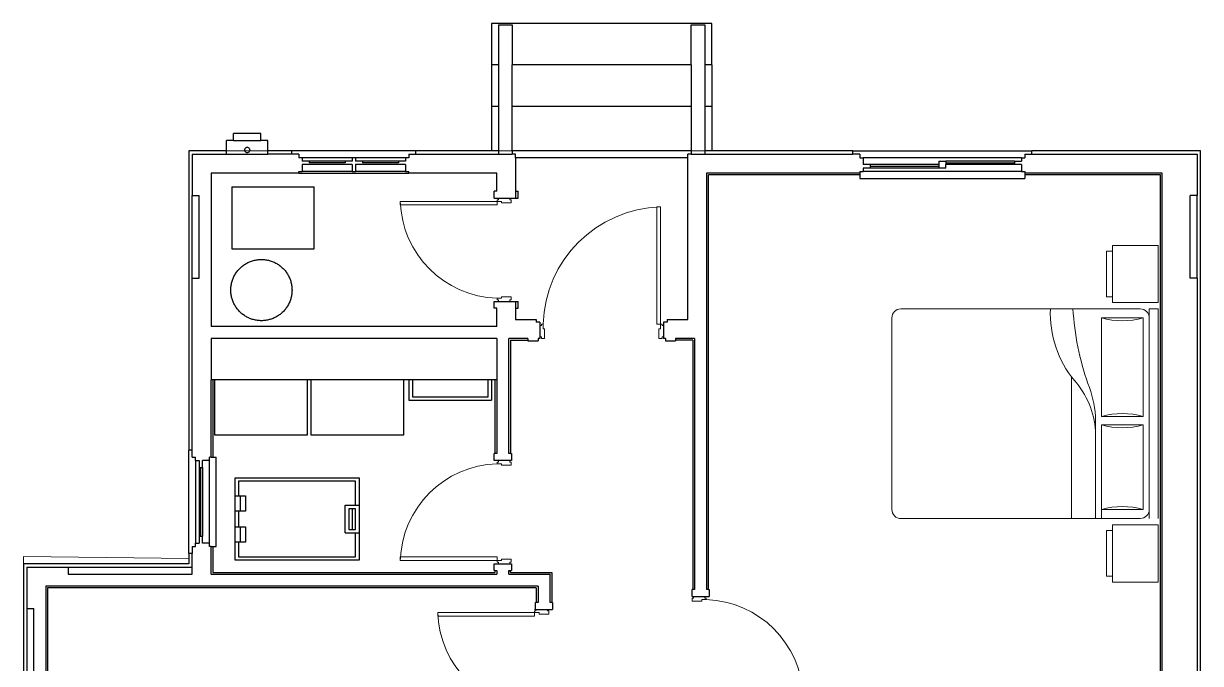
# Model space of a CAD drawing. Header units: inches. Extents: x 984 to 3187, y 1076 to 1711.
# Drawn here: x 984.8 to 1326.8, y 1525.2 to 1711.2 of the extents above; entities that cross this region are included whole.
import ezdxf

# ---------------------------------------------------------------- set-up
doc = ezdxf.new("R2010")
doc.units = ezdxf.units.IN
doc.header["$MEASUREMENT"] = 0
for name, color, linetype, lineweight in [('cutline', 6, 'Continuous', 30), ('inne_gulv', 252, 'Continuous', 9), ('MOBILIARIO', 4, 'Continuous', 9)]:
    doc.layers.add(name, color=color, linetype=linetype, lineweight=lineweight)

# ---------------------------------------------------------------- blocks, each defined once
blk = doc.blocks.new('*U3')
blk.add_lwpolyline([(34, 1220, -0.396717), (1062, 192)], format="xyb")
for points in [[(72, 192), (34, 192), (34, 1220), (72, 1220)], [(34, 192), (17, 192), (17, 192), (17, 192), (17, 192), (17, 177), (0, 177), (0, 191), (0, 41), (0, 56), (17, 56), (17, 41), (34, 41), (34, 41), (50, 41), (50, 144), (34, 144)], [(1096, 177), (1096, 192), (1096, 192), (1096, 41), (1096, 56), (1079, 56), (1079, 41), (1062, 41), (1062, 41), (1046, 41), (1046, 144), (1062, 144), (1062, 192), (1079, 192), (1079, 177)]]:
    blk.add_lwpolyline(points, close=True)
blk.add_lwpolyline([(34, 192), (72, 192)])
blk = doc.blocks.new('*U2')
blk.add_lwpolyline([(34, 1437, -0.396717), (1279, 192)], format="xyb")
for points in [[(72, 192), (34, 192), (34, 1437), (72, 1437)], [(34, 192), (17, 192), (17, 192), (17, 192), (17, 192), (17, 177), (0, 177), (0, 191), (0, 41), (0, 56), (17, 56), (17, 41), (34, 41), (34, 41), (50, 41), (50, 144), (34, 144)], [(1313, 177), (1313, 192), (1313, 192), (1313, 41), (1313, 56), (1296, 56), (1296, 41), (1279, 41), (1279, 41), (1263, 41), (1263, 144), (1279, 144), (1279, 192), (1296, 192), (1296, 177)]]:
    blk.add_lwpolyline(points, close=True)
blk.add_lwpolyline([(34, 192), (72, 192)])
blk = doc.blocks.new('BEDASD')
at = {"layer": 'MOBILIARIO'}
for p, q in [((133.395, 12.884), (133.395, 13.2121)), ((133.395, 13.2121), (133.8051, 13.2121)), ((133.8051, 13.2121), (133.8051, 12.884)), ((133.8496, 13.2121), (135.3501, 13.2121)), ((133.8496, 13.1479), (133.8496, 13.2121)), ((133.8496, 13.1479), (135.3501, 13.1479)), ((135.8047, 13.2121), (135.3946, 13.2121)), ((135.3946, 13.2121), (135.3946, 12.884)), ((135.8047, 12.884), (135.8047, 13.2121)), ((133.8496, 11.3702), (133.8496, 13.0837)), ((134.6199, 13.1051), (133.9138, 13.1051)), ((133.9138, 13.1051), (133.9138, 12.8056)), ((134.6199, 12.8056), (134.6199, 13.1051)), ((135.2859, 13.1051), (134.6798, 13.1051)), ((134.6798, 13.1051), (134.6798, 12.8056)), ((135.2859, 12.8056), (135.2859, 13.1051)), ((135.3501, 13.0837), (135.3501, 11.3702)), ((133.8051, 12.884), (133.395, 12.884)), ((133.436, 12.843), (133.436, 12.884)), ((133.7641, 12.843), (133.436, 12.843)), ((133.8051, 12.884), (133.7641, 12.884)), ((133.7641, 12.884), (133.7641, 12.843)), ((133.9138, 12.8056), (134.6199, 12.8056)), ((134.6798, 12.8056), (135.3501, 12.8056)), ((135.3946, 12.884), (135.4356, 12.884)), ((135.3946, 12.884), (135.8047, 12.884)), ((135.4356, 12.884), (135.4356, 12.843)), ((135.4356, 12.843), (135.7637, 12.843)), ((135.7637, 12.843), (135.7637, 12.884)), ((134.6157, 12.7628), (135.3501, 12.7628)), ((134.3417, 12.5916), (135.3501, 12.5916)), ((135.2859, 11.306), (133.9138, 11.306))]:
    blk.add_line(p, q, dxfattribs=at)
for centre, radius, start, end in [((133.9138, 13.0837), 0.0642, 90, 180), ((135.2859, 13.0837), 0.0642, 0, 90), ((133.4003, 12.9553), 0.5349, 343.7398, 16.2602), ((135.1334, 12.9553), 0.5349, 163.7398, 196.2602), ((134.1663, 12.9553), 0.5349, 343.7398, 16.2602), ((135.7994, 12.9553), 0.5349, 163.7398, 196.2602), ((134.7549, 12.1789), 0.5848, 93.1663, 132.0658), ((134.6741, 11.9841), 0.7809, 94.2918, 111.76757), ((133.7337, 14.5725), 1.9736, 273.36646, 289.2534), ((133.8817, 13.196), 0.7561, 267.56726, 309.54608), ((133.9138, 11.3702), 0.0642, 180, 270), ((135.2859, 11.3702), 0.0642, 270, 0)]:
    blk.add_arc(centre, radius, start, end, dxfattribs=at)

msp = doc.modelspace()

# ---------------------------------------------------------------- linework, layer by layer
for p, q in [((1184.82, 1711.17), (1120.82, 1711.17)), ((1120.82, 1711.17), (1120.82, 1699.17)), ((1122.82, 1710.81), (1126.82, 1710.81)), ((1122.82, 1710.81), (1122.82, 1699.17)), ((1126.82, 1710.81), (1126.82, 1699.17)), ((1178.82, 1710.81), (1182.82, 1710.81)), ((1178.82, 1699.17), (1178.82, 1710.81)), ((1182.82, 1710.81), (1182.82, 1699.17)), ((1184.82, 1699.17), (1184.82, 1711.17)), ((1122.82, 1699.17), (1120.82, 1699.17)), ((1120.82, 1699.17), (1120.82, 1687.17)), ((1122.82, 1699.17), (1122.82, 1687.17)), ((1178.82, 1699.17), (1126.82, 1699.17)), ((1126.82, 1687.17), (1126.82, 1699.17)), ((1178.82, 1699.17), (1178.82, 1687.17)), ((1184.82, 1699.17), (1182.82, 1699.17)), ((1182.82, 1699.17), (1182.82, 1687.17)), ((1184.82, 1699.17), (1184.82, 1687.17)), ((1120.82, 1687.17), (1122.82, 1687.17)), ((1120.82, 1687.17), (1120.82, 1674.17)), ((1122.82, 1687.17), (1122.82, 1674.17)), ((1126.82, 1687.17), (1178.82, 1687.17)), ((1126.82, 1674.17), (1126.82, 1687.17)), ((1178.82, 1687.17), (1178.82, 1674.17)), ((1182.82, 1687.17), (1184.82, 1687.17)), ((1182.82, 1687.17), (1182.82, 1674.17)), ((1184.82, 1687.17), (1184.82, 1674.17)), ((1045.82, 1677.17), (1043.82, 1677.17)), ((1043.82, 1674.17), (1043.82, 1677.17)), ((1045.82, 1677.17), (1045.82, 1679.17)), ((1053.82, 1679.17), (1045.82, 1679.17)), ((1045.82, 1677.17), (1053.82, 1677.17)), ((1053.82, 1677.17), (1053.82, 1679.17)), ((1055.82, 1677.17), (1053.82, 1677.17)), ((1055.82, 1674.17), (1055.82, 1677.17)), ((1043.82, 1674.17), (1032.82, 1674.17)), ((1032.82, 1674.17), (1032.82, 1587.17)), ((1043.82, 1673.17), (1043.82, 1674.17)), ((1062.82, 1674.17), (1055.82, 1674.17)), ((1055.82, 1673.17), (1055.82, 1674.17)), ((1098.82, 1674.17), (1062.82, 1674.17)), ((1062.82, 1673.17), (1062.82, 1674.17)), ((1098.82, 1673.17), (1098.82, 1674.17)), ((1120.82, 1674.17), (1098.82, 1674.17)), ((1122.82, 1674.17), (1120.82, 1674.17)), ((1122.82, 1674.17), (1122.82, 1673.17)), ((1178.82, 1674.17), (1126.82, 1674.17)), ((1126.82, 1674.17), (1126.82, 1673.17)), ((1178.82, 1674.17), (1178.82, 1673.17)), ((1184.82, 1674.17), (1182.82, 1674.17)), ((1182.82, 1674.17), (1182.82, 1673.17)), ((1225.82, 1674.17), (1184.82, 1674.17)), ((1225.82, 1673.17), (1225.82, 1674.17)), ((1225.82, 1674.17), (1277.82, 1674.17)), ((1277.82, 1673.17), (1277.82, 1674.17)), ((1326.82, 1674.17), (1277.82, 1674.17)), ((1326.82, 1140.17), (1326.82, 1674.17)), ((1080.32, 1672.17), (1065.82, 1672.17)), ((1078.32, 1671.17), (1067.82, 1671.17)), ((1095.82, 1672.17), (1081.32, 1672.17)), ((1093.82, 1671.17), (1083.32, 1671.17)), ((1177.82, 1672.17), (1127.82, 1672.17)), ((1274.82, 1672.17), (1228.82, 1672.17)), ((1250.82, 1670.17), (1230.82, 1670.17)), ((1250.82, 1669.17), (1230.82, 1669.17)), ((1272.82, 1671.17), (1252.82, 1671.17)), ((1272.82, 1670.17), (1252.82, 1670.17)), ((1064.82, 1667.67), (1096.82, 1667.67)), ((1080.32, 1668.17), (1065.82, 1668.17)), ((1095.82, 1668.17), (1081.32, 1668.17)), ((1183.82, 1546.67), (1183.82, 1667.17)), ((1227.82, 1667.17), (1183.82, 1667.17)), ((1227.82, 1667.67), (1227.82, 1667.17)), ((1227.82, 1667.17), (1227.82, 1666.17)), ((1227.82, 1666.17), (1275.82, 1666.17)), ((1274.82, 1668.17), (1228.82, 1668.17)), ((1275.82, 1667.67), (1275.82, 1667.17)), ((1315.2, 1667.17), (1275.82, 1667.17)), ((1275.82, 1667.17), (1275.82, 1666.17)), ((1315.2, 1512.17), (1315.2, 1667.17)), ((1127.82, 1662.42), (1127.82, 1660.42)), ((1033.82, 1661.17), (1035.82, 1661.17)), ((1035.82, 1637.17), (1035.82, 1661.17)), ((1325.82, 1661.17), (1323.82, 1661.17)), ((1323.82, 1637.17), (1323.82, 1661.17)), ((1033.82, 1637.17), (1035.82, 1637.17)), ((1325.82, 1637.17), (1323.82, 1637.17)), ((1127.82, 1630.42), (1127.82, 1628.42)), ((1126.32, 1619.17), (1126.32, 1586.17)), ((1126.32, 1619.17), (1131.32, 1619.17)), ((1179.32, 1619.17), (1174.32, 1619.17)), ((1179.32, 1619.17), (1179.32, 1546.67)), ((1039.82, 1607.67), (1039.32, 1607.67)), ((1039.82, 1607.67), (1039.82, 1585.17)), ((1040.32, 1607.67), (1039.82, 1607.67)), ((1040.32, 1607.67), (1040.32, 1591.67)), ((1067.32, 1607.67), (1040.32, 1607.67)), ((1067.32, 1591.67), (1067.32, 1607.67)), ((1068.32, 1607.67), (1067.32, 1607.67)), ((1068.32, 1607.67), (1068.32, 1591.67)), ((1095.32, 1607.67), (1068.32, 1607.67)), ((1095.32, 1591.67), (1095.32, 1607.67)), ((1096.82, 1607.67), (1095.32, 1607.67)), ((1096.82, 1607.67), (1096.82, 1601.67)), ((1097.82, 1607.67), (1096.82, 1607.67)), ((1097.82, 1607.67), (1097.82, 1602.67)), ((1119.82, 1607.67), (1097.82, 1607.67)), ((1119.82, 1602.67), (1119.82, 1607.67)), ((1120.82, 1607.67), (1119.82, 1607.67)), ((1120.82, 1607.67), (1120.82, 1601.67)), ((1121.82, 1607.67), (1120.82, 1607.67)), ((1121.82, 1607.67), (1121.82, 1586.17)), ((1122.32, 1607.67), (1121.82, 1607.67)), ((1096.82, 1601.67), (1120.82, 1601.67)), ((1097.82, 1602.67), (1119.82, 1602.67)), ((1040.32, 1591.67), (1067.32, 1591.67)), ((1068.32, 1591.67), (1095.32, 1591.67)), ((1033.82, 1587.17), (1032.82, 1587.17)), ((1032.82, 1557.17), (1032.82, 1587.17)), ((1034.82, 1584.17), (1034.82, 1560.17)), ((1038.82, 1560.17), (1038.82, 1584.17)), ((1039.32, 1585.17), (1039.82, 1585.17)), ((1039.82, 1585.17), (1040.82, 1585.17)), ((1040.82, 1559.17), (1040.82, 1585.17)), ((1035.82, 1582.17), (1035.82, 1562.17)), ((1036.82, 1582.17), (1036.82, 1562.17)), ((1046.32, 1573.92), (1046.32, 1579.17)), ((1046.32, 1579.17), (1082.32, 1579.17)), ((1047.32, 1578.17), (1047.32, 1573.92)), ((1081.32, 1578.17), (1047.32, 1578.17)), ((1081.32, 1571.17), (1081.32, 1578.17)), ((1082.32, 1579.17), (1082.32, 1571.17)), ((1046.32, 1569.42), (1046.32, 1573.92)), ((1046.32, 1573.92), (1047.32, 1573.92)), ((1047.32, 1573.92), (1047.82, 1573.92)), ((1047.82, 1569.42), (1047.82, 1573.92)), ((1047.82, 1573.92), (1049.32, 1573.92)), ((1049.32, 1573.92), (1049.32, 1569.42)), ((1078.32, 1563.17), (1078.32, 1571.17)), ((1078.32, 1571.17), (1081.32, 1571.17)), ((1080.32, 1570.17), (1079.32, 1570.17)), ((1079.32, 1570.17), (1079.32, 1564.17)), ((1080.32, 1570.17), (1080.32, 1564.17)), ((1081.32, 1570.17), (1080.32, 1570.17)), ((1081.32, 1571.17), (1082.32, 1571.17)), ((1081.32, 1564.17), (1081.32, 1570.17)), ((1082.32, 1571.17), (1082.32, 1563.17)), ((1047.32, 1569.42), (1046.32, 1569.42)), ((1046.32, 1564.92), (1046.32, 1569.42)), ((1047.82, 1569.42), (1047.32, 1569.42)), ((1047.32, 1569.42), (1047.32, 1564.92)), ((1049.32, 1569.42), (1047.82, 1569.42)), ((1046.32, 1564.92), (1047.32, 1564.92)), ((1046.32, 1560.42), (1046.32, 1564.92)), ((1047.32, 1564.92), (1047.82, 1564.92)), ((1047.82, 1560.42), (1047.82, 1564.92)), ((1047.82, 1564.92), (1049.32, 1564.92)), ((1049.32, 1564.92), (1049.32, 1560.42)), ((1078.32, 1563.17), (1081.32, 1563.17)), ((1079.32, 1564.17), (1080.32, 1564.17)), ((1080.32, 1564.17), (1081.32, 1564.17)), ((1081.32, 1556.17), (1081.32, 1563.17)), ((1081.32, 1563.17), (1082.32, 1563.17)), ((1082.32, 1563.17), (1082.32, 1555.17)), ((1046.32, 1555.17), (1046.32, 1560.42)), ((1047.32, 1560.42), (1046.32, 1560.42)), ((1047.32, 1560.42), (1047.32, 1556.17)), ((1047.82, 1560.42), (1047.32, 1560.42)), ((1049.32, 1560.42), (1047.82, 1560.42)), ((1033.82, 1557.17), (1032.82, 1557.17)), ((1032.82, 1557.17), (1032.82, 1554.17)), ((1039.32, 1559.17), (1039.82, 1559.17)), ((1039.82, 1559.17), (1039.82, 1551.67)), ((1039.82, 1559.17), (1040.82, 1559.17)), ((1047.32, 1556.17), (1081.32, 1556.17)), ((1032.82, 1554.17), (984.82, 1554.17)), ((984.82, 1554.17), (984.82, 1521.17)), ((997.82, 1553.17), (997.82, 1551.17)), ((1033.82, 1551.17), (1033.82, 1553.17)), ((1082.32, 1555.17), (1046.32, 1555.17)), ((997.82, 1551.17), (1033.82, 1551.17)), ((1039.82, 1551.67), (1121.82, 1551.67)), ((1121.82, 1552.17), (1121.82, 1551.67)), ((1126.32, 1551.67), (1126.32, 1552.17)), ((1126.32, 1551.67), (1138.32, 1551.67)), ((1138.32, 1551.67), (1138.32, 1542.92)), ((991.82, 1547.17), (991.82, 1503.17)), ((1133.82, 1547.17), (991.82, 1547.17)), ((1133.82, 1547.17), (1133.82, 1542.92)), ((985.82, 1541.17), (987.82, 1541.17)), ((987.82, 1502.17), (987.82, 1541.17))]:
    msp.add_line(p, q)
msp.add_lwpolyline([(1046.23, 1638.15), (1046.38, 1638.4), (1046.54, 1638.64), (1046.71, 1638.88), (1046.88, 1639.12), (1047.06, 1639.35), (1047.25, 1639.57), (1047.45, 1639.78), (1047.65, 1639.99), (1047.86, 1640.19), (1048.07, 1640.39), (1048.3, 1640.58), (1048.52, 1640.76), (1048.76, 1640.93), (1049, 1641.1), (1049.24, 1641.26), (1049.49, 1641.41), (1049.75, 1641.55), (1050, 1641.68), (1050.27, 1641.81), (1050.53, 1641.92), (1050.81, 1642.03), (1051.08, 1642.13), (1051.36, 1642.22), (1051.64, 1642.3), (1051.92, 1642.37), (1052.2, 1642.43), (1052.49, 1642.48), (1052.78, 1642.52), (1053.07, 1642.56), (1053.36, 1642.58), (1053.65, 1642.59), (1053.94, 1642.6), (1054.23, 1642.59), (1054.52, 1642.58), (1054.81, 1642.56), (1055.1, 1642.52), (1055.39, 1642.48), (1055.68, 1642.43), (1055.96, 1642.37), (1056.24, 1642.3), (1056.52, 1642.22), (1056.8, 1642.13), (1057.07, 1642.03), (1057.34, 1641.92), (1057.61, 1641.81), (1057.88, 1641.68), (1058.13, 1641.55), (1058.39, 1641.41), (1058.64, 1641.26), (1058.88, 1641.1), (1059.12, 1640.93), (1059.36, 1640.76), (1059.58, 1640.58), (1059.81, 1640.39), (1060.02, 1640.19), (1060.23, 1639.99), (1060.43, 1639.78), (1060.63, 1639.57), (1060.82, 1639.35), (1061, 1639.12), (1061.17, 1638.88), (1061.34, 1638.64), (1061.5, 1638.4), (1061.65, 1638.15), (1061.79, 1637.9), (1061.92, 1637.64), (1062.04, 1637.37), (1062.16, 1637.11), (1062.27, 1636.84), (1062.37, 1636.56), (1062.45, 1636.28), (1062.53, 1636), (1062.61, 1635.72), (1062.67, 1635.44), (1062.72, 1635.15), (1062.76, 1634.86), (1062.79, 1634.57), (1062.82, 1634.28), (1062.83, 1633.99), (1062.84, 1633.7), (1062.83, 1633.41), (1062.82, 1633.12), (1062.79, 1632.83), (1062.76, 1632.54), (1062.72, 1632.25), (1062.67, 1631.96), (1062.61, 1631.68), (1062.53, 1631.4), (1062.45, 1631.12), (1062.37, 1630.84), (1062.27, 1630.57), (1062.16, 1630.3), (1062.04, 1630.03), (1061.92, 1629.77), (1061.79, 1629.51), (1061.65, 1629.25), (1061.5, 1629), (1061.34, 1628.76), (1061.17, 1628.52), (1061, 1628.28), (1060.82, 1628.06), (1060.63, 1627.83), (1060.43, 1627.62), (1060.23, 1627.41), (1060.02, 1627.21), (1059.81, 1627.01), (1059.58, 1626.82), (1059.36, 1626.64), (1059.12, 1626.47), (1058.88, 1626.3), (1058.64, 1626.14), (1058.39, 1626), (1058.13, 1625.85), (1057.88, 1625.72), (1057.61, 1625.6), (1057.34, 1625.48), (1057.07, 1625.37), (1056.8, 1625.28), (1056.52, 1625.19), (1056.24, 1625.11), (1055.96, 1625.04), (1055.68, 1624.97), (1055.39, 1624.92), (1055.1, 1624.88), (1054.81, 1624.85), (1054.52, 1624.82), (1054.23, 1624.81), (1053.94, 1624.8), (1053.65, 1624.81), (1053.36, 1624.82), (1053.07, 1624.85), (1052.78, 1624.88), (1052.49, 1624.92), (1052.2, 1624.97), (1051.92, 1625.04), (1051.64, 1625.11), (1051.36, 1625.19), (1051.08, 1625.28), (1050.81, 1625.37), (1050.53, 1625.48), (1050.27, 1625.6), (1050, 1625.72), (1049.75, 1625.85), (1049.49, 1626), (1049.24, 1626.14), (1049, 1626.3), (1048.76, 1626.47), (1048.52, 1626.64), (1048.3, 1626.82), (1048.07, 1627.01), (1047.86, 1627.21), (1047.65, 1627.41), (1047.45, 1627.62), (1047.25, 1627.83), (1047.06, 1628.06), (1046.88, 1628.28), (1046.71, 1628.52), (1046.54, 1628.76), (1046.38, 1629), (1046.23, 1629.25), (1046.09, 1629.51), (1045.96, 1629.77), (1045.84, 1630.03), (1045.72, 1630.3), (1045.61, 1630.57), (1045.51, 1630.84), (1045.43, 1631.12), (1045.35, 1631.4), (1045.27, 1631.68), (1045.21, 1631.96), (1045.16, 1632.25), (1045.12, 1632.54), (1045.09, 1632.83), (1045.06, 1633.12), (1045.05, 1633.41), (1045.04, 1633.7), (1045.05, 1633.99), (1045.06, 1634.28), (1045.09, 1634.57), (1045.12, 1634.86), (1045.16, 1635.15), (1045.21, 1635.44), (1045.27, 1635.72), (1045.35, 1636), (1045.43, 1636.28), (1045.51, 1636.56), (1045.61, 1636.84), (1045.72, 1637.11), (1045.84, 1637.37), (1045.96, 1637.64), (1046.09, 1637.9)], close=True)
at = {"layer": 'cutline'}
for p, q in [((1033.82, 1673.17), (1033.82, 1661.17)), ((1033.82, 1673.17), (1043.82, 1673.17)), ((1043.82, 1673.17), (1055.82, 1673.17)), ((1049.07, 1674.42), (1049.1, 1674.61)), ((1049.07, 1674.42), (1049.1, 1674.22)), ((1049.17, 1674.79), (1049.1, 1674.61)), ((1049.1, 1674.22), (1049.17, 1674.04)), ((1049.29, 1674.95), (1049.17, 1674.79)), ((1049.17, 1674.04), (1049.29, 1673.89)), ((1049.45, 1675.07), (1049.29, 1674.95)), ((1049.29, 1673.89), (1049.45, 1673.77)), ((1049.63, 1675.14), (1049.45, 1675.07)), ((1049.45, 1673.77), (1049.63, 1673.69)), ((1049.82, 1675.17), (1049.63, 1675.14)), ((1049.63, 1673.69), (1049.82, 1673.67)), ((1050.02, 1675.14), (1049.82, 1675.17)), ((1049.82, 1673.67), (1050.02, 1673.69)), ((1050.2, 1675.07), (1050.02, 1675.14)), ((1050.02, 1673.69), (1050.2, 1673.77)), ((1050.35, 1674.95), (1050.2, 1675.07)), ((1050.2, 1673.77), (1050.35, 1673.89)), ((1050.47, 1674.79), (1050.35, 1674.95)), ((1050.35, 1673.89), (1050.47, 1674.04)), ((1050.55, 1674.61), (1050.47, 1674.79)), ((1050.47, 1674.04), (1050.55, 1674.22)), ((1050.57, 1674.42), (1050.55, 1674.61)), ((1050.57, 1674.42), (1050.55, 1674.22)), ((1062.82, 1673.17), (1055.82, 1673.17)), ((1064.82, 1673.17), (1062.82, 1673.17)), ((1064.82, 1673.17), (1064.82, 1672.17)), ((1096.82, 1673.17), (1098.82, 1673.17)), ((1096.82, 1673.17), (1096.82, 1672.17)), ((1098.82, 1673.17), (1122.82, 1673.17)), ((1122.82, 1673.17), (1126.82, 1673.17)), ((1127.82, 1673.17), (1126.82, 1673.17)), ((1127.82, 1672.17), (1127.82, 1673.17)), ((1177.82, 1672.17), (1177.82, 1673.17)), ((1178.82, 1673.17), (1177.82, 1673.17)), ((1178.82, 1673.17), (1182.82, 1673.17)), ((1182.82, 1673.17), (1225.82, 1673.17)), ((1227.82, 1673.17), (1225.82, 1673.17)), ((1227.82, 1673.17), (1227.82, 1672.17)), ((1275.82, 1673.17), (1275.82, 1672.17)), ((1275.82, 1673.17), (1277.82, 1673.17)), ((1277.82, 1673.17), (1325.82, 1673.17)), ((1325.82, 1673.17), (1325.82, 1661.17)), ((1065.82, 1672.17), (1064.82, 1672.17)), ((1065.82, 1672.17), (1065.82, 1671.17)), ((1067.82, 1671.17), (1065.82, 1671.17)), ((1065.82, 1670.17), (1065.82, 1668.17)), ((1080.32, 1670.17), (1065.82, 1670.17)), ((1067.82, 1671.17), (1067.82, 1670.67)), ((1078.32, 1670.67), (1067.82, 1670.67)), ((1078.32, 1671.17), (1078.32, 1670.67)), ((1080.32, 1671.17), (1078.32, 1671.17)), ((1080.32, 1672.17), (1080.32, 1671.17)), ((1081.32, 1672.17), (1080.32, 1672.17)), ((1080.32, 1670.17), (1080.32, 1668.17)), ((1081.32, 1672.17), (1081.32, 1671.17)), ((1083.32, 1671.17), (1081.32, 1671.17)), ((1081.32, 1670.17), (1081.32, 1668.17)), ((1095.82, 1670.17), (1081.32, 1670.17)), ((1083.32, 1671.17), (1083.32, 1670.67)), ((1093.82, 1670.67), (1083.32, 1670.67)), ((1093.82, 1671.17), (1093.82, 1670.67)), ((1095.82, 1671.17), (1093.82, 1671.17)), ((1095.82, 1672.17), (1095.82, 1671.17)), ((1096.82, 1672.17), (1095.82, 1672.17)), ((1095.82, 1670.17), (1095.82, 1668.17)), ((1127.82, 1672.17), (1127.82, 1662.42)), ((1177.82, 1625.17), (1177.82, 1672.17)), ((1227.82, 1672.17), (1228.82, 1672.17)), ((1228.82, 1672.17), (1228.82, 1670.17)), ((1230.82, 1670.17), (1228.82, 1670.17)), ((1230.82, 1669.17), (1228.82, 1669.17)), ((1228.82, 1669.17), (1228.82, 1668.17)), ((1230.82, 1670.17), (1230.82, 1669.67)), ((1230.82, 1669.67), (1230.82, 1669.17)), ((1230.82, 1669.67), (1250.82, 1669.67)), ((1250.82, 1671.17), (1250.82, 1670.17)), ((1250.82, 1671.17), (1252.82, 1671.17)), ((1250.82, 1670.17), (1250.82, 1669.67)), ((1250.82, 1669.67), (1250.82, 1669.17)), ((1252.82, 1669.17), (1250.82, 1669.17)), ((1252.82, 1671.17), (1252.82, 1670.67)), ((1252.82, 1670.67), (1252.82, 1670.17)), ((1252.82, 1670.67), (1272.82, 1670.67)), ((1252.82, 1669.17), (1252.82, 1670.17)), ((1272.82, 1671.17), (1272.82, 1670.67)), ((1272.82, 1671.17), (1274.82, 1671.17)), ((1272.82, 1670.67), (1272.82, 1670.17)), ((1274.82, 1670.17), (1272.82, 1670.17)), ((1274.82, 1672.17), (1275.82, 1672.17)), ((1274.82, 1672.17), (1274.82, 1671.17)), ((1274.82, 1670.17), (1274.82, 1668.17)), ((1039.32, 1667.67), (1039.32, 1623.17)), ((1064.82, 1667.67), (1039.32, 1667.67)), ((1064.82, 1667.67), (1064.82, 1668.17)), ((1064.82, 1668.17), (1065.82, 1668.17)), ((1080.32, 1668.17), (1081.32, 1668.17)), ((1095.82, 1668.17), (1096.82, 1668.17)), ((1096.82, 1667.67), (1096.82, 1668.17)), ((1122.32, 1667.67), (1096.82, 1667.67)), ((1122.32, 1662.42), (1122.32, 1667.67)), ((1227.82, 1667.67), (1183.32, 1667.67)), ((1183.32, 1667.67), (1183.32, 1546.67)), ((1227.82, 1668.17), (1227.82, 1667.67)), ((1227.82, 1668.17), (1228.82, 1668.17)), ((1274.82, 1668.17), (1275.82, 1668.17)), ((1275.82, 1668.17), (1275.82, 1667.67)), ((1315.7, 1667.67), (1275.82, 1667.67)), ((1315.7, 1511.67), (1315.7, 1667.67)), ((1045.32, 1663.67), (1069.32, 1663.67)), ((1045.32, 1663.67), (1045.32, 1645.67)), ((1069.32, 1645.67), (1069.32, 1663.67)), ((1121.57, 1660.42), (1121.57, 1662.42)), ((1122.32, 1662.42), (1121.57, 1662.42)), ((1127.82, 1662.42), (1128.57, 1662.42)), ((1128.57, 1660.42), (1128.57, 1662.42)), ((1033.82, 1637.17), (1033.82, 1661.17)), ((1121.57, 1660.42), (1127.82, 1660.42)), ((1127.82, 1660.42), (1128.57, 1660.42)), ((1325.82, 1637.17), (1325.82, 1661.17)), ((1045.32, 1645.67), (1069.32, 1645.67)), ((1033.82, 1587.17), (1033.82, 1637.17)), ((1325.82, 1637.17), (1325.82, 1249.17)), ((1121.57, 1630.42), (1127.82, 1630.42)), ((1121.57, 1628.42), (1121.57, 1630.42)), ((1122.32, 1628.42), (1121.57, 1628.42)), ((1122.32, 1623.17), (1122.32, 1628.42)), ((1127.82, 1630.42), (1128.57, 1630.42)), ((1127.82, 1628.42), (1127.82, 1625.17)), ((1127.82, 1628.42), (1128.57, 1628.42)), ((1128.57, 1628.42), (1128.57, 1630.42)), ((1127.82, 1625.17), (1133.82, 1625.17)), ((1133.82, 1625.17), (1133.82, 1624.42)), ((1171.82, 1625.17), (1177.82, 1625.17)), ((1171.82, 1625.17), (1171.82, 1624.42)), ((1122.32, 1623.17), (1039.32, 1623.17)), ((1134.82, 1624.42), (1133.82, 1624.42)), ((1134.82, 1624.42), (1134.82, 1619.67)), ((1171.82, 1624.42), (1170.82, 1624.42)), ((1170.82, 1624.42), (1170.82, 1619.67)), ((1122.32, 1619.67), (1039.32, 1619.67)), ((1039.32, 1619.67), (1039.32, 1607.67)), ((1122.32, 1619.67), (1122.32, 1607.67)), ((1125.82, 1586.17), (1125.82, 1619.67)), ((1131.32, 1619.67), (1125.82, 1619.67)), ((1131.32, 1619.67), (1131.32, 1619.17)), ((1131.32, 1619.17), (1131.32, 1618.92)), ((1131.32, 1618.92), (1134.32, 1618.92)), ((1134.82, 1619.67), (1134.32, 1619.67)), ((1134.32, 1619.67), (1134.32, 1618.92)), ((1171.32, 1619.67), (1170.82, 1619.67)), ((1171.32, 1619.67), (1171.32, 1618.92)), ((1171.32, 1618.92), (1174.32, 1618.92)), ((1179.82, 1619.67), (1174.32, 1619.67)), ((1174.32, 1619.67), (1174.32, 1619.17)), ((1174.32, 1619.17), (1174.32, 1618.92)), ((1179.82, 1619.67), (1179.82, 1546.67)), ((1039.32, 1585.17), (1039.32, 1607.67)), ((1122.32, 1607.67), (1122.32, 1586.17)), ((1033.82, 1585.17), (1033.82, 1587.17)), ((1033.82, 1585.17), (1034.82, 1585.17)), ((1034.82, 1584.17), (1034.82, 1585.17)), ((1034.82, 1584.17), (1035.82, 1584.17)), ((1035.82, 1584.17), (1035.82, 1582.17)), ((1038.82, 1584.17), (1036.82, 1584.17)), ((1036.82, 1582.17), (1036.82, 1584.17)), ((1039.32, 1585.17), (1038.82, 1585.17)), ((1038.82, 1584.17), (1038.82, 1585.17)), ((1121.57, 1584.17), (1121.57, 1586.17)), ((1121.82, 1586.17), (1121.57, 1586.17)), ((1126.57, 1584.17), (1121.57, 1584.17)), ((1122.32, 1586.17), (1121.82, 1586.17)), ((1126.32, 1586.17), (1125.82, 1586.17)), ((1126.32, 1586.17), (1126.57, 1586.17)), ((1126.57, 1586.17), (1126.57, 1584.17)), ((1035.82, 1582.17), (1036.32, 1582.17)), ((1036.32, 1582.17), (1036.82, 1582.17)), ((1036.32, 1562.17), (1036.32, 1582.17)), ((1034.82, 1559.17), (1034.82, 1560.17)), ((1034.82, 1560.17), (1035.82, 1560.17)), ((1035.82, 1562.17), (1036.32, 1562.17)), ((1035.82, 1562.17), (1035.82, 1560.17)), ((1036.32, 1562.17), (1036.82, 1562.17)), ((1036.82, 1560.17), (1036.82, 1562.17)), ((1038.82, 1560.17), (1036.82, 1560.17)), ((1038.82, 1559.17), (1038.82, 1560.17)), ((1033.82, 1559.17), (1033.82, 1557.17)), ((1033.82, 1559.17), (1034.82, 1559.17)), ((1033.82, 1553.17), (1033.82, 1557.17)), ((1039.32, 1559.17), (1038.82, 1559.17)), ((1039.32, 1551.17), (1039.32, 1559.17)), ((985.82, 1553.17), (985.82, 1541.17)), ((985.82, 1553.17), (997.82, 1553.17)), ((997.82, 1553.17), (1033.82, 1553.17)), ((1121.57, 1554.17), (1126.57, 1554.17)), ((1121.57, 1552.17), (1121.57, 1554.17)), ((1126.57, 1554.17), (1126.57, 1552.17)), ((1039.32, 1551.17), (1122.32, 1551.17)), ((1121.82, 1552.17), (1121.57, 1552.17)), ((1121.82, 1552.17), (1122.32, 1552.17)), ((1122.32, 1552.17), (1122.32, 1551.17)), ((1125.82, 1552.17), (1126.32, 1552.17)), ((1125.82, 1551.17), (1125.82, 1552.17)), ((1125.82, 1551.17), (1137.82, 1551.17)), ((1126.32, 1552.17), (1126.57, 1552.17)), ((1137.82, 1542.92), (1137.82, 1551.17)), ((1134.32, 1547.67), (991.32, 1547.67)), ((991.32, 1547.67), (991.32, 1503.17)), ((1134.32, 1547.67), (1134.32, 1542.92)), ((1179.07, 1544.67), (1179.07, 1546.67)), ((1179.32, 1546.67), (1179.07, 1546.67)), ((1179.82, 1546.67), (1179.32, 1546.67)), ((1183.82, 1546.67), (1183.32, 1546.67)), ((1183.82, 1546.67), (1184.07, 1546.67)), ((1184.07, 1546.67), (1184.07, 1544.67)), ((1133.57, 1540.92), (1133.57, 1542.92)), ((1133.82, 1542.92), (1133.57, 1542.92)), ((1134.32, 1542.92), (1133.82, 1542.92)), ((1138.32, 1542.92), (1137.82, 1542.92)), ((1138.32, 1542.92), (1138.57, 1542.92)), ((1138.57, 1542.92), (1138.57, 1540.92)), ((1179.07, 1544.67), (1184.07, 1544.67)), ((985.82, 1541.17), (985.82, 1521.17)), ((1133.57, 1540.92), (1138.57, 1540.92))]:
    msp.add_line(p, q, dxfattribs=at)
at = {"layer": 'inne_gulv'}
msp.add_lwpolyline([(1032.82, 1674.17), (1326.82, 1674.17), (1326.82, 1140.17), (1032.82, 1140.17), (1032.82, 1404.17), (984.82, 1404.17), (984.82, 1556.24), (1032.82, 1555.67), (1032.82, 1674.17)], dxfattribs=at)

# ---------------------------------------------------------------- block references
for name, p, xscale, yscale, zscale, rotation in [('*U3', (1127.69, 1660.42), -0.02737264828164394, 0.02737264828164394, 0.02737264828164394, 90), ('BEDASD', (778.05, 7063.3), 40.605652447241, 40.605652447241, 40.605652447241, 270), ('*U3', (1127.69, 1554.17), 0.02737264828164394, 0.02737264828164394, 0.02737264828164394, 90.00000000000001), ('*U3', (1177.95, 1514.67), -0.02737264828164394, 0.02737264828164394, 0.02737264828164394, 270), ('*U3', (1138.57, 1540.92), -0.02737264828164394, 0.02737264828164394, 0.02737264828164394, 90)]:
    msp.add_blockref(name, p, dxfattribs=dict(at, xscale=xscale, yscale=yscale, zscale=zscale, rotation=rotation))
at = {"layer": 'inne_gulv', "xscale": -0.02737264828164394, "yscale": 0.02737264828164394, "zscale": 0.02737264828164394}
msp.add_blockref('*U2', (1170.82, 1618.55), dxfattribs=at)

doc.saveas('drawing.dxf')
